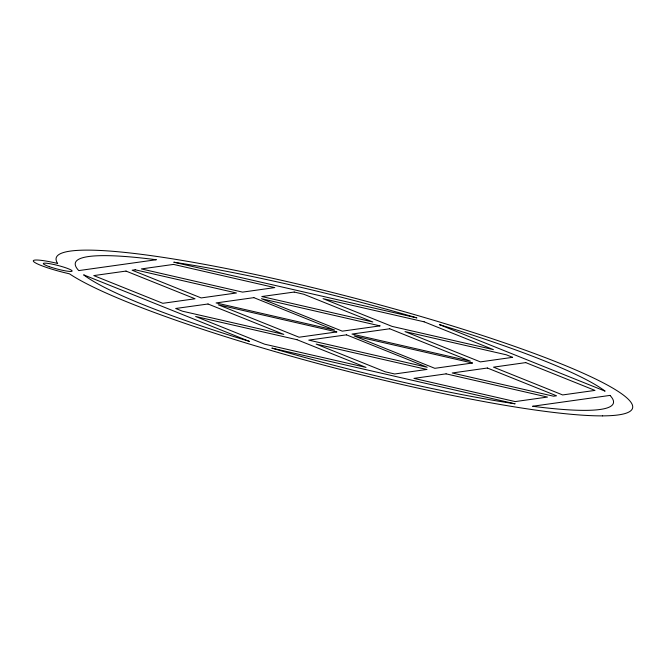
<?xml version="1.0" encoding="UTF-8"?>
<svg xmlns="http://www.w3.org/2000/svg" width="666" height="666" viewBox="0 0 666 666"><rect width="100%" height="100%" fill="white"/><g stroke="black" fill="none" stroke-linecap="round" stroke-linejoin="round"><path stroke-width="1" d="M426.806 369.455L394.705 373.984L385.273 371.819L316.184 344.097L426.806 369.455M472.419 363.012L434.823 368.323L354.087 335.905L472.419 363.012M512.604 357.334L480.386 361.888L405.02 331.601L506.285 354.795L512.604 357.334M446.087 373.851L413.944 378.388L515.209 401.59L547.46 397.069L446.087 373.851M487.387 368.015L452.222 372.985L553.546 396.212L556.518 395.795L487.387 368.015M525.732 362.604L493.506 367.157L562.645 394.938L594.979 390.409L525.732 362.604M156.185 259.74L78.796 270.587L78.422 270.205A277.997 33.883 14.6 0 1 154.562 259.532L156.185 259.74M126.016 271.079L93.781 275.591L162.795 303.305L195.038 298.784L126.016 271.079M135.181 269.788L132.134 270.213L201.165 297.927L236.438 292.982L135.181 269.788M173.551 264.41L141.375 268.922L242.566 292.116L274.792 287.604L173.551 264.41M208.025 303.996L175.691 308.483L182.467 311.205L283.799 334.407L208.025 303.996M253.846 297.644L216.1 302.938L334.673 330.095L253.846 297.644M294.197 292.049L261.83 296.536L372.81 321.978L303.821 294.255L294.197 292.049M336.771 331.934L299.067 337.221L218.265 304.787L336.771 331.934M379.97 325.882L342.282 331.16L261.463 298.709L379.97 325.882M346.478 334.84L308.758 340.126L427.222 367.257L346.478 334.84M389.727 328.771L351.989 334.066L470.387 361.188L389.727 328.771M609.964 395.413L532.575 406.26L534.199 406.468A277.997 33.883 14.6 0 0 610.339 395.795L609.964 395.413M602.588 415.875L600.316 415.875A297.802 36.289 14.6 0 1 508.016 405.81L503.846 405.111A297.802 36.289 14.6 0 1 486.704 402.089L482.309 401.273A297.802 36.289 14.6 0 1 445.729 394.072L441 393.09A297.802 36.289 14.6 0 1 426.648 390.018L421.811 388.961A297.802 36.289 14.6 0 1 332.201 367.332L327.173 366.009A297.802 36.289 14.6 0 1 80.12 280.253L78.155 279.146A297.802 36.289 14.6 0 1 69.514 273.859L67.516 273.36A29.779 3.63 14.6 0 1 33.908 261.83A29.779 3.63 14.6 0 1 55.744 263.003L57.692 263.486L57.418 263.078A297.802 36.289 14.6 0 1 56.069 259.465L56.061 258.816A297.802 36.289 14.6 0 1 313.844 287.895A297.802 36.289 14.6 0 1 625.79 396.978L626.839 397.885A297.802 36.289 14.6 0 1 602.588 415.875M175.549 262.471L173.793 262.204L416.916 317.898L414.735 317.257A277.997 33.883 14.6 0 0 175.549 262.471M514.968 403.796L513.211 403.529A277.997 33.883 14.6 0 1 274.026 348.743L271.845 348.102L514.968 403.796M424.15 321.82L323.052 298.659L392.058 326.39L493.381 349.617L424.15 321.82M296.978 339.702L195.646 316.492L264.61 344.18L366.025 367.416L296.978 339.702M441.5 325.266L439.377 324.617L605.111 391.158L604.553 390.726A277.997 33.883 14.6 0 0 441.5 325.266M249.384 341.383L247.252 340.734A277.997 33.883 14.6 0 1 84.207 275.274L83.641 274.842L249.384 341.383M49.534 266.741A14.893 1.815 14.6 0 0 72.111 271.137A14.893 1.815 14.6 0 0 51.582 264.027A14.893 1.815 14.6 0 0 49.534 266.741"/></g></svg>
